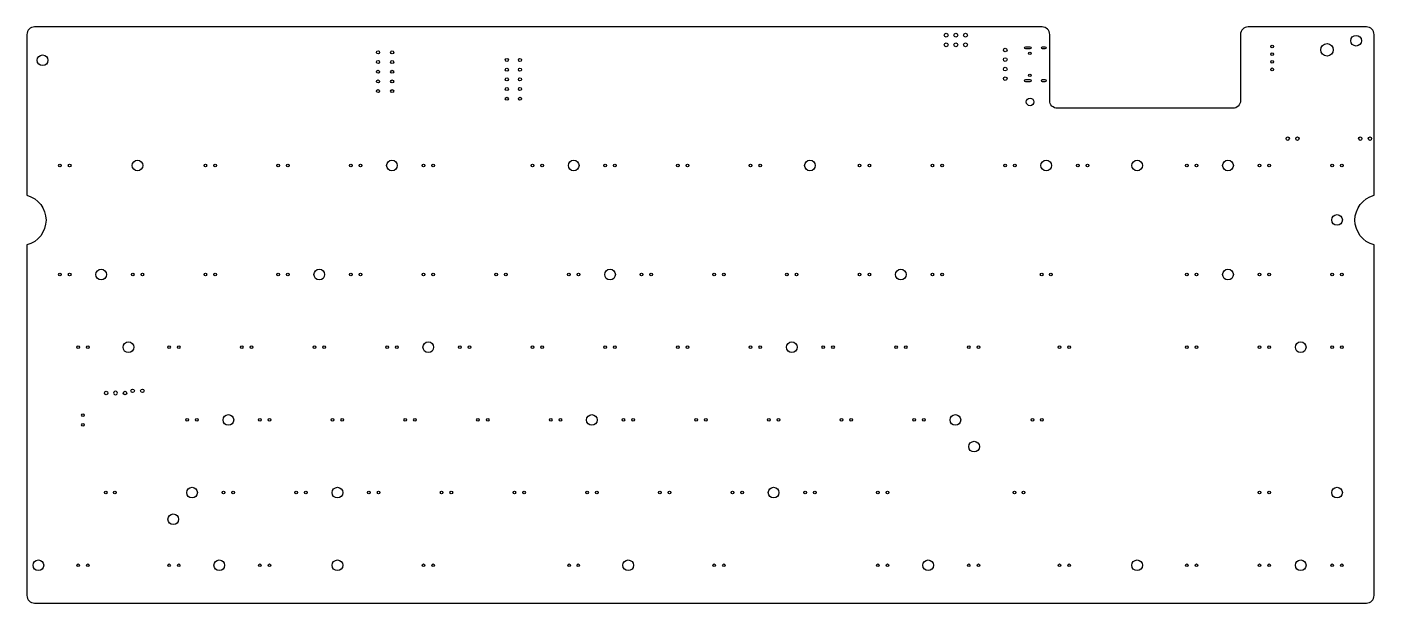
# Model space of a CAD drawing. Header units: millimetres. Extents: x 51 to 405, y -235 to -84.
import ezdxf

# ---------------------------------------------------------------- set-up
doc = ezdxf.new("R2010")
doc.units = ezdxf.units.MM
doc.layers.get('0').update_dxf_attribs({"linetype": 'CONTINUOUS'})

msp = doc.modelspace()

# ---------------------------------------------------------------- linework, layer by layer
for points in [[(317.5, -83.5), (53.5, -83.5, 0.414213562), (51.5, -85.5), (51.5, -127.61404, -0.769207358), (51.50001, -140.61255), (51.5, -232.5, 0.414213562), (53.5, -234.5), (402.5, -234.5, 0.414213562), (404.5, -232.5), (404.5, -140.61173, -0.769395834), (404.49722, -127.61301), (404.5, -85.5, 0.414213562), (402.5, -83.5), (371.5, -83.5, 0.414213562), (369.5, -85.5), (369.5, -102.825, -0.414213562), (367.5, -104.825), (321.5, -104.825, -0.414213562), (319.5, -102.825), (319.5, -85.5, 0.414213562)], [(313.218, -88.677), (314.318, -88.677, -1), (314.318, -89.277), (313.218, -89.277, -1)], [(317.648, -88.677), (318.248, -88.677, -1), (318.248, -89.277), (317.648, -89.277, -1)], [(313.218, -97.317), (314.318, -97.317, -1), (314.318, -97.917), (313.218, -97.917, -1)], [(317.648, -97.317), (318.248, -97.317, -1), (318.248, -97.917), (317.648, -97.917, -1)], [(74.7294, -179.00206, 1.195196358), (74.7294, -179.88794, 1.195196358)]]:
    msp.add_lwpolyline(points, format="xyb", close=True)
for centre, radius in [((292.38, -85.665), 0.5), ((292.38, -88.205), 0.5), ((294.92, -85.665), 0.5), ((294.92, -88.205), 0.5), ((297.46, -85.665), 0.5), ((297.46, -88.205), 0.5), ((392.176, -89.5), 1.65), ((399.79, -87.105), 1.4), ((55.6, -92.235), 1.4), ((143.5, -90.165), 0.4), ((147.2, -90.165), 0.4), ((177.25, -92.165), 0.4), ((180.69, -92.165), 0.4), ((307.86, -89.547), 0.475), ((307.86, -92.047), 0.475), ((314.298, -90.407), 0.325), ((377.81, -88.635), 0.375), ((377.81, -90.635), 0.375), ((143.5, -92.705), 0.4), ((143.5, -95.245), 0.4), ((147.2, -92.705), 0.4), ((147.2, -95.245), 0.4), ((177.25, -94.705), 0.4), ((180.69, -94.705), 0.4), ((307.86, -94.547), 0.475), ((377.81, -92.635), 0.375), ((377.81, -94.635), 0.375), ((143.5, -97.785), 0.4), ((147.2, -97.785), 0.4), ((177.25, -97.245), 0.4), ((180.69, -97.245), 0.4), ((307.86, -97.047), 0.475), ((314.298, -96.187), 0.325), ((143.5, -100.325), 0.4), ((147.2, -100.325), 0.4), ((177.25, -99.785), 0.4), ((177.25, -102.325), 0.4), ((180.69, -99.785), 0.4), ((180.69, -102.325), 0.4), ((314.38, -103.16), 1), ((381.88, -112.775), 0.45), ((384.42, -112.775), 0.45), ((400.88, -112.775), 0.45), ((403.42, -112.775), 0.45), ((60.155, -119.825), 0.35), ((62.695, -119.825), 0.35), ((80.475, -119.825), 1.4), ((98.255, -119.825), 0.35), ((100.795, -119.825), 0.35), ((117.305, -119.825), 0.35), ((119.845, -119.825), 0.35), ((136.355, -119.825), 0.35), ((138.895, -119.825), 0.35), ((147.15, -119.825), 1.4), ((155.405, -119.825), 0.35), ((157.945, -119.825), 0.35), ((183.98, -119.825), 0.35), ((186.52, -119.825), 0.35), ((194.775, -119.825), 1.4), ((203.03, -119.825), 0.35), ((205.57, -119.825), 0.35), ((222.08, -119.825), 0.35), ((224.62, -119.825), 0.35), ((241.13, -119.825), 0.35), ((243.67, -119.825), 0.35), ((256.6875, -119.825), 1.4), ((269.705, -119.825), 0.35), ((272.245, -119.825), 0.35), ((288.755, -119.825), 0.35), ((291.295, -119.825), 0.35), ((307.805, -119.825), 0.35), ((310.345, -119.825), 0.35), ((318.6, -119.825), 1.4), ((326.855, -119.825), 0.35), ((329.395, -119.825), 0.35), ((342.4125, -119.825), 1.4), ((355.43, -119.825), 0.35), ((357.97, -119.825), 0.35), ((366.225, -119.825), 1.4), ((374.48, -119.825), 0.35), ((377.02, -119.825), 0.35), ((393.53, -119.825), 0.35), ((396.07, -119.825), 0.35), ((394.8, -134.095), 1.4), ((60.155, -148.4), 0.35), ((62.695, -148.4), 0.35), ((70.95, -148.4), 1.4), ((79.205, -148.4), 0.35), ((81.745, -148.4), 0.35), ((98.255, -148.4), 0.35), ((100.795, -148.4), 0.35), ((117.305, -148.4), 0.35), ((119.845, -148.4), 0.35), ((128.1, -148.4), 1.4), ((136.355, -148.4), 0.35), ((138.895, -148.4), 0.35), ((155.405, -148.4), 0.35), ((157.945, -148.4), 0.35), ((174.455, -148.4), 0.35), ((176.995, -148.4), 0.35), ((193.505, -148.4), 0.35), ((196.045, -148.4), 0.35), ((204.3, -148.4), 1.4), ((212.555, -148.4), 0.35), ((215.095, -148.4), 0.35), ((231.605, -148.4), 0.35), ((234.145, -148.4), 0.35), ((250.655, -148.4), 0.35), ((253.195, -148.4), 0.35), ((269.705, -148.4), 0.35), ((272.245, -148.4), 0.35), ((280.5, -148.4), 1.4), ((288.755, -148.4), 0.35), ((291.295, -148.4), 0.35), ((317.4, -148.4), 0.35), ((319.8, -148.4), 0.35), ((355.43, -148.4), 0.35), ((357.97, -148.4), 0.35), ((366.225, -148.4), 1.4), ((374.48, -148.4), 0.35), ((377.02, -148.4), 0.35), ((393.53, -148.4), 0.35), ((396.07, -148.4), 0.35), ((64.9175, -167.45), 0.35), ((67.4575, -167.45), 0.35), ((78.09375, -167.45), 1.4), ((88.73, -167.45), 0.35), ((91.27, -167.45), 0.35), ((107.78, -167.45), 0.35), ((110.32, -167.45), 0.35), ((126.83, -167.45), 0.35), ((129.37, -167.45), 0.35), ((145.88, -167.45), 0.35), ((148.42, -167.45), 0.35), ((156.675, -167.45), 1.4), ((164.93, -167.45), 0.35), ((167.47, -167.45), 0.35), ((183.98, -167.45), 0.35), ((186.52, -167.45), 0.35), ((203.03, -167.45), 0.35), ((205.57, -167.45), 0.35), ((222.08, -167.45), 0.35), ((224.62, -167.45), 0.35), ((241.13, -167.45), 0.35), ((243.67, -167.45), 0.35), ((251.925, -167.45), 1.4), ((260.18, -167.45), 0.35), ((262.72, -167.45), 0.35), ((279.23, -167.45), 0.35), ((281.77, -167.45), 0.35), ((298.28, -167.45), 0.35), ((300.82, -167.45), 0.35), ((322.0925, -167.45), 0.35), ((324.6325, -167.45), 0.35), ((355.43, -167.45), 0.35), ((357.97, -167.45), 0.35), ((374.48, -167.45), 0.35), ((377.02, -167.45), 0.35), ((385.275, -167.45), 1.4), ((393.53, -167.45), 0.35), ((396.07, -167.45), 0.35), ((72.2688, -179.445), 0.45), ((77.19, -179.445), 0.45), ((79.2, -178.875), 0.45), ((81.74, -178.875), 0.45), ((66.1875, -185.23), 0.35), ((93.4925, -186.5), 0.35), ((96.0325, -186.5), 0.35), ((104.2875, -186.5), 1.4), ((112.5425, -186.5), 0.35), ((115.0825, -186.5), 0.35), ((131.5925, -186.5), 0.35), ((134.1325, -186.5), 0.35), ((150.6425, -186.5), 0.35), ((153.1825, -186.5), 0.35), ((169.6925, -186.5), 0.35), ((172.2325, -186.5), 0.35), ((188.7425, -186.5), 0.35), ((191.2825, -186.5), 0.35), ((199.5375, -186.5), 1.4), ((207.7925, -186.5), 0.35), ((210.3325, -186.5), 0.35), ((226.8425, -186.5), 0.35), ((229.3825, -186.5), 0.35), ((245.8925, -186.5), 0.35), ((248.4325, -186.5), 0.35), ((264.9425, -186.5), 0.35), ((267.4825, -186.5), 0.35), ((283.9925, -186.5), 0.35), ((286.5325, -186.5), 0.35), ((294.7875, -186.5), 1.4), ((315.01875, -186.5), 0.35), ((317.41875, -186.5), 0.35), ((66.1875, -187.77), 0.35), ((299.69375, -193.5), 1.4), ((94.7625, -205.55), 1.4), ((132.8625, -205.55), 1.4), ((247.1625, -205.55), 1.4), ((394.8, -205.55), 1.4), ((72.13125, -205.55), 0.35), ((74.53125, -205.55), 0.35), ((103.0175, -205.55), 0.35), ((105.5575, -205.55), 0.35), ((122.0675, -205.55), 0.35), ((124.6075, -205.55), 0.35), ((141.1175, -205.55), 0.35), ((143.6575, -205.55), 0.35), ((160.1675, -205.55), 0.35), ((162.7075, -205.55), 0.35), ((179.2175, -205.55), 0.35), ((181.7575, -205.55), 0.35), ((198.2675, -205.55), 0.35), ((200.8075, -205.55), 0.35), ((217.3175, -205.55), 0.35), ((219.8575, -205.55), 0.35), ((236.3675, -205.55), 0.35), ((238.9075, -205.55), 0.35), ((255.4175, -205.55), 0.35), ((257.9575, -205.55), 0.35), ((274.4675, -205.55), 0.35), ((277.0075, -205.55), 0.35), ((310.25625, -205.55), 0.35), ((312.65625, -205.55), 0.35), ((374.48, -205.55), 0.35), ((377.02, -205.55), 0.35), ((89.85625, -212.55), 1.4), ((54.5, -224.6), 1.4), ((64.9175, -224.6), 0.35), ((67.4575, -224.6), 0.35), ((88.73, -224.6), 0.35), ((91.27, -224.6), 0.35), ((101.90625, -224.6), 1.4), ((112.5425, -224.6), 0.35), ((115.0825, -224.6), 0.35), ((132.8625, -224.6), 1.4), ((155.405, -224.6), 0.35), ((157.945, -224.6), 0.35), ((193.575, -224.6), 0.35), ((195.975, -224.6), 0.35), ((209.0625, -224.6), 1.4), ((231.605, -224.6), 0.35), ((234.145, -224.6), 0.35), ((274.4675, -224.6), 0.35), ((277.0075, -224.6), 0.35), ((287.64375, -224.6), 1.4), ((298.28, -224.6), 0.35), ((300.82, -224.6), 0.35), ((322.0925, -224.6), 0.35), ((324.6325, -224.6), 0.35), ((342.41, -224.6), 1.4), ((355.43, -224.6), 0.35), ((357.97, -224.6), 0.35), ((374.48, -224.6), 0.35), ((377.02, -224.6), 0.35), ((385.275, -224.6), 1.4), ((393.53, -224.6), 0.35), ((396.07, -224.6), 0.35)]:
    msp.add_circle(centre, radius)

doc.saveas('drawing.dxf')
